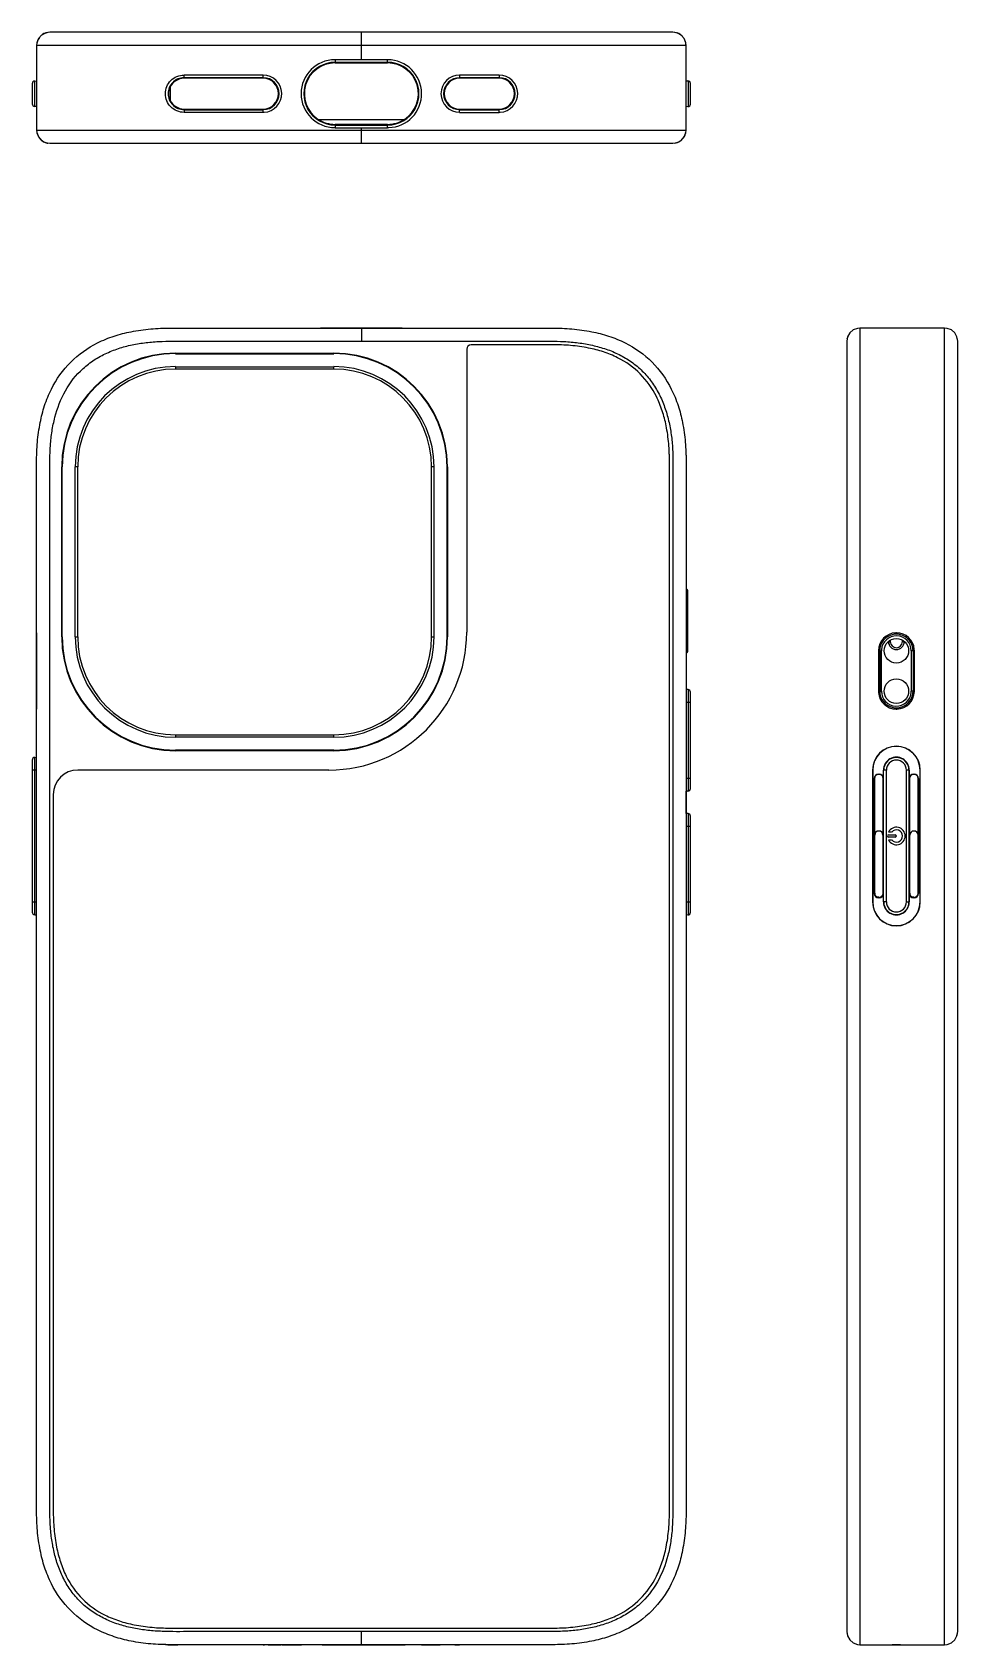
# Model space of a CAD drawing. Header units: millimetres. Extents: x 406 to 511, y 362 to 546.
import ezdxf

# ---------------------------------------------------------------- set-up
doc = ezdxf.new("R2010")
doc.units = ezdxf.units.MM
doc.header["$LTSCALE"] = 65.395
doc.layers.get('0').update_dxf_attribs({"linetype": 'CONTINUOUS'})

msp = doc.modelspace()

# ---------------------------------------------------------------- linework, layer by layer
at = {"color": 7, "linetype": 'Continuous'}
for p, q in [((406.1, 544.22), (406.1, 534.56)), ((480.16, 544.22), (406.1, 544.22)), ((406.42, 545.12), (406.27, 544.91)), ((407.1, 545.63), (406.65, 545.38)), ((406.75, 545.43), (406.7, 545.4)), ((406.94, 545.57), (406.78, 545.46)), ((407.06, 545.61), (406.88, 545.53)), ((407.38, 545.7), (407.03, 545.59)), ((407.6, 545.72), (407.09, 545.63)), ((407.2, 545.67), (407.14, 545.64)), ((407.38, 545.69), (407.2, 545.67)), ((478.66, 545.72), (407.6, 545.72)), ((443.13, 542.59), (443.13, 545.72)), ((478.88, 545.7), (478.66, 545.72)), ((479.07, 545.66), (478.85, 545.71)), ((479.05, 545.65), (478.88, 545.7)), ((479.04, 545.66), (478.88, 545.7)), ((479.06, 545.67), (478.88, 545.69)), ((479.21, 545.6), (479.06, 545.67)), ((479.29, 545.58), (479.14, 545.64)), ((479.3, 545.58), (479.18, 545.61)), ((479.32, 545.57), (479.24, 545.59)), ((479.32, 545.57), (479.29, 545.58)), ((479.31, 545.57), (479.3, 545.58)), ((479.66, 545.33), (479.33, 545.56)), ((479.45, 545.5), (479.38, 545.53)), ((479.46, 545.48), (479.45, 545.5)), ((479.64, 545.35), (479.58, 545.4)), ((479.68, 545.32), (479.58, 545.39)), ((479.68, 545.3), (479.59, 545.38)), ((480.13, 544.51), (479.95, 544.99)), ((480.09, 544.61), (480.03, 544.83)), ((480.09, 544.61), (480.07, 544.67)), ((480.15, 544.38), (480.12, 544.55)), ((480.14, 544.47), (480.12, 544.52)), ((480.14, 544.47), (480.12, 544.51)), ((480.16, 544.22), (480.13, 544.51)), ((480.14, 544.43), (480.13, 544.48)), ((480.14, 544.44), (480.14, 544.47)), ((480.16, 544.27), (480.14, 544.43)), ((480.16, 544.22), (480.15, 544.32)), ((480.16, 534.56), (480.16, 544.22)), ((440.13, 542.59), (440.13, 542.22)), ((446.13, 542.59), (440.13, 542.59)), ((446.13, 542.29), (440.13, 542.29)), ((440.13, 542.22), (446.13, 542.22)), ((446.13, 542.22), (446.13, 542.59)), ((422.91, 540.47), (422.91, 540.84)), ((431.93, 540.84), (422.91, 540.84)), ((431.93, 540.54), (422.91, 540.54)), ((431.93, 540.47), (422.91, 540.47)), ((431.93, 540.47), (431.93, 540.84)), ((458.84, 540.84), (454.33, 540.84)), ((454.33, 540.84), (454.33, 540.47)), ((458.84, 540.54), (454.33, 540.54)), ((458.84, 540.47), (454.33, 540.47)), ((458.84, 540.84), (458.84, 540.47)), ((405.6, 539.86), (405.6, 537.57)), ((405.88, 540.16), (406.1, 540.17)), ((405.88, 537.27), (405.88, 540.16)), ((421.33, 539.46), (421.33, 537.97)), ((480.16, 540.2), (480.38, 540.19)), ((480.38, 540.19), (480.38, 537.24)), ((480.66, 537.54), (480.66, 539.89)), ((406.1, 537.26), (405.88, 537.27)), ((422.91, 536.97), (422.91, 536.59)), ((422.91, 536.97), (431.93, 536.97)), ((422.91, 536.89), (431.93, 536.89)), ((431.93, 536.59), (431.93, 536.97)), ((454.33, 536.97), (458.84, 536.97)), ((454.33, 536.59), (454.33, 536.97)), ((454.33, 536.89), (458.84, 536.89)), ((458.84, 536.59), (458.84, 536.97)), ((480.38, 537.24), (480.16, 537.23)), ((431.93, 536.59), (422.91, 536.59)), ((438.21, 535.79), (448.05, 535.79)), ((440.13, 535.22), (440.13, 534.84)), ((446.13, 535.22), (440.13, 535.22)), ((440.13, 535.14), (446.13, 535.14)), ((440.13, 534.84), (446.13, 534.84)), ((443.13, 533.06), (443.13, 534.84)), ((446.13, 534.84), (446.13, 535.22)), ((454.33, 536.59), (458.84, 536.59)), ((406.1, 534.56), (406.11, 534.47)), ((406.1, 534.56), (480.16, 534.56)), ((406.12, 534.34), (406.12, 534.31)), ((406.12, 534.31), (406.26, 533.91)), ((406.31, 533.79), (406.65, 533.4)), ((406.43, 533.66), (406.55, 533.49)), ((406.6, 533.46), (406.69, 533.37)), ((406.65, 533.4), (407.07, 533.17)), ((406.65, 533.4), (407.09, 533.15)), ((406.69, 533.37), (406.96, 533.21)), ((406.75, 533.35), (406.94, 533.22)), ((406.99, 533.19), (407.31, 533.09)), ((407.09, 533.15), (407.6, 533.06)), ((407.1, 533.15), (407.1, 533.15)), ((407.31, 533.09), (407.38, 533.08)), ((407.6, 533.06), (478.66, 533.06)), ((478.66, 533.06), (479.17, 533.15)), ((478.66, 533.06), (479.04, 533.11)), ((478.66, 533.06), (479.01, 533.1)), ((478.88, 533.08), (479.32, 533.22)), ((479.01, 533.1), (479.1, 533.14)), ((479.04, 533.11), (479.21, 533.18)), ((479.32, 533.21), (479.32, 533.22)), ((479.34, 533.23), (479.58, 533.4)), ((479.35, 533.23), (479.61, 533.42)), ((479.53, 533.35), (479.59, 533.4)), ((479.84, 533.66), (479.99, 533.87)), ((479.86, 533.69), (480.02, 533.92)), ((479.87, 533.7), (479.98, 533.84)), ((479.95, 533.79), (480.13, 534.27)), ((479.98, 533.84), (479.99, 533.88)), ((479.99, 533.87), (480.14, 534.3)), ((480.02, 533.92), (480.14, 534.34)), ((480.13, 534.27), (480.16, 534.56)), ((443.13, 512), (438.46, 512)), ((443.13, 512), (443.13, 510.5)), ((447.8, 512), (443.13, 512)), ((498.57, 511), (498.48, 510.5)), ((498.82, 511.45), (498.57, 511)), ((499.21, 511.79), (498.82, 511.45)), ((499.98, 512), (499.98, 361.93)), ((509.64, 512), (499.98, 512)), ((509.64, 361.93), (509.64, 512)), ((421.93, 509.15), (421.93, 509.08)), ((421.93, 509.15), (439.99, 509.15)), ((439.99, 509.08), (439.99, 509.15)), ((455.14, 509.6), (455.14, 477.33)), ((498.48, 510.51), (498.48, 363.42)), ((498.54, 510.87), (498.5, 510.72)), ((498.52, 510.85), (498.51, 510.77)), ((498.56, 510.94), (498.52, 510.85)), ((511.12, 510.72), (511.07, 510.88)), ((511.12, 510.72), (511.08, 510.88)), ((511.14, 363.42), (511.14, 510.51)), ((421.93, 509.08), (439.99, 509.08)), ((421.93, 507.6), (421.93, 507.33)), ((421.93, 507.6), (439.99, 507.6)), ((439.99, 507.33), (421.93, 507.33)), ((439.99, 507.33), (439.99, 507.6)), ((408.96, 476.8), (408.96, 496.18)), ((409.02, 496.18), (408.96, 496.18)), ((409.02, 476.8), (409.02, 496.18)), ((410.5, 476.8), (410.5, 496.18)), ((410.77, 496.18), (410.5, 496.18)), ((410.77, 496.18), (410.77, 476.8)), ((451.14, 476.8), (451.14, 496.18)), ((451.41, 496.18), (451.14, 496.18)), ((451.41, 496.18), (451.41, 476.8)), ((452.89, 496.18), (452.89, 476.8)), ((452.96, 496.18), (452.89, 496.18)), ((452.96, 496.18), (452.96, 476.8)), ((480.36, 475.22), (480.36, 481.99)), ((480.36, 480.8), (480.16, 480.8)), ((406.1, 477.27), (406.1, 477.25)), ((406.1, 477.25), (406.1, 476.24)), ((406.1, 476.42), (406.1, 469.93)), ((408.96, 476.8), (409.02, 476.8)), ((410.5, 476.8), (410.77, 476.8)), ((451.14, 476.8), (451.41, 476.8)), ((452.89, 476.8), (452.96, 476.8)), ((480.36, 476.41), (480.16, 476.41)), ((503.24, 476.26), (503.24, 476.3)), ((503.24, 476.26), (503.44, 476.26)), ((503.44, 476.42), (503.44, 476.26)), ((504.83, 476.26), (504.83, 476.41)), ((504.83, 476.26), (505.03, 476.26)), ((505.03, 476.3), (505.03, 476.26)), ((502.09, 475.22), (502.09, 470.62)), ((502.09, 475.22), (502.44, 475.22)), ((502.24, 475.22), (502.24, 470.62)), ((502.44, 470.62), (502.44, 475.22)), ((505.84, 475.22), (505.84, 470.62)), ((506.19, 475.22), (505.84, 475.22)), ((506.04, 475.22), (506.04, 470.62)), ((506.19, 470.62), (506.19, 475.22)), ((480.38, 470.8), (480.16, 470.81)), ((480.38, 470.8), (480.38, 459.23)), ((502.09, 470.62), (502.44, 470.62)), ((506.19, 470.62), (505.84, 470.62)), ((406.1, 469.98), (406.1, 468.59)), ((480.66, 469.33), (480.16, 469.33)), ((480.66, 459.53), (480.66, 470.5)), ((406.1, 468.59), (406.1, 468.57)), ((421.93, 465.65), (421.93, 465.37)), ((421.93, 465.65), (439.99, 465.65)), ((439.99, 465.37), (421.93, 465.37)), ((439.99, 465.37), (439.99, 465.65)), ((421.93, 463.89), (421.93, 463.83)), ((439.99, 463.89), (421.93, 463.89)), ((439.99, 463.83), (421.93, 463.83)), ((439.99, 463.83), (439.99, 463.89)), ((405.6, 462.77), (405.6, 445.44)), ((406.1, 461.62), (405.6, 461.62)), ((405.88, 463.07), (406.1, 463.08)), ((405.88, 445.14), (405.88, 463.07)), ((439.44, 461.63), (410.8, 461.63)), ((501.41, 461.62), (501.41, 446.59)), ((501.44, 461.62), (501.41, 461.62)), ((501.44, 461.62), (501.44, 446.59)), ((502.67, 460.67), (502.67, 461.62)), ((502.99, 461.62), (502.67, 461.62)), ((502.69, 446.59), (502.69, 461.62)), ((502.99, 461.62), (502.99, 446.59)), ((505.28, 446.59), (505.28, 461.62)), ((505.6, 461.62), (505.28, 461.62)), ((505.58, 461.62), (505.58, 446.59)), ((505.6, 461.62), (505.6, 460.67)), ((506.84, 446.59), (506.84, 461.62)), ((506.86, 461.62), (506.84, 461.62)), ((506.86, 446.59), (506.86, 461.62)), ((480.16, 460.71), (480.66, 460.71)), ((501.6, 447.54), (501.6, 460.67)), ((501.64, 460.67), (501.6, 460.67)), ((501.64, 460.67), (501.64, 447.54)), ((502.09, 461.15), (502.09, 461.12)), ((502.09, 461.15), (502.19, 461.15)), ((502.19, 461.12), (502.09, 461.12)), ((502.19, 461.12), (502.19, 461.15)), ((502.64, 447.54), (502.64, 460.67)), ((502.67, 460.67), (502.64, 460.67)), ((505.64, 460.67), (505.6, 460.67)), ((505.64, 460.67), (505.64, 447.54)), ((506.09, 461.15), (506.09, 461.12)), ((506.09, 461.15), (506.19, 461.15)), ((506.19, 461.12), (506.09, 461.12)), ((506.19, 461.12), (506.19, 461.15)), ((506.64, 447.54), (506.64, 460.67)), ((506.67, 460.67), (506.64, 460.67)), ((506.67, 460.67), (506.67, 447.54)), ((480.38, 459.23), (480.16, 459.22)), ((480.16, 456.69), (480.16, 459.22)), ((480.38, 456.68), (480.16, 456.69)), ((480.38, 456.68), (480.38, 445.11)), ((480.66, 445.41), (480.66, 456.38)), ((480.66, 455.21), (480.16, 455.21)), ((501.67, 447.59), (501.67, 454.21)), ((502.6, 454.21), (502.6, 447.59)), ((503.6, 454.56), (503.24, 454.56)), ((503.29, 454.26), (503.99, 454.26)), ((505.67, 447.59), (505.67, 454.21)), ((506.6, 454.21), (506.6, 447.59)), ((503.24, 453.66), (503.6, 453.66)), ((503.99, 453.96), (503.29, 453.96)), ((501.6, 447.54), (501.64, 447.54)), ((502.09, 447.09), (502.09, 447.06)), ((502.09, 447.09), (502.19, 447.09)), ((502.19, 447.06), (502.09, 447.06)), ((502.19, 447.06), (502.19, 447.09)), ((502.64, 447.54), (502.67, 447.54)), ((502.67, 446.59), (502.67, 447.54)), ((505.6, 447.54), (505.6, 446.59)), ((505.6, 447.54), (505.64, 447.54)), ((506.09, 447.09), (506.09, 447.06)), ((506.09, 447.09), (506.19, 447.09)), ((506.19, 447.06), (506.09, 447.06)), ((506.19, 447.06), (506.19, 447.09)), ((506.64, 447.54), (506.67, 447.54)), ((405.6, 446.59), (406.1, 446.59)), ((405.88, 445.14), (406.1, 445.13)), ((480.16, 446.59), (480.66, 446.59)), ((480.38, 445.11), (480.16, 445.1)), ((501.41, 446.59), (501.44, 446.59)), ((502.99, 446.59), (502.67, 446.59)), ((505.28, 446.59), (505.6, 446.59)), ((506.84, 446.59), (506.86, 446.59)), ((443.13, 361.93), (443.13, 363.43)), ((498.5, 363.21), (498.55, 363.06)), ((498.52, 363.15), (498.52, 363.11)), ((509.93, 361.96), (510.41, 362.14)), ((510.41, 362.14), (510.8, 362.48)), ((510.8, 362.48), (511.05, 362.93)), ((511.05, 362.93), (511.14, 363.43)), ((511.07, 362.97), (511.12, 363.21)), ((511.08, 363.06), (511.12, 363.21)), ((431.93, 361.93), (428.31, 361.93)), ((431.93, 361.93), (432.08, 361.93)), ((432.52, 361.93), (433.95, 361.93)), ((434.06, 361.93), (436.26, 361.93)), ((436.26, 361.93), (436.29, 361.93)), ((438.65, 361.93), (448.11, 361.93)), ((449.98, 361.93), (450, 361.93)), ((450, 361.93), (452.1, 361.93)), ((453.8, 361.93), (454.33, 361.93)), ((454.19, 361.93), (454.33, 361.93)), ((455.06, 361.93), (454.33, 361.93)), ((459.85, 361.93), (458.84, 361.93)), ((499.98, 361.93), (509.64, 361.93)), ((509.64, 361.93), (509.93, 361.96))]:
    msp.add_line(p, q, dxfattribs=at)
for points in [[(406.65, 545.38), (406.31, 544.99), (406.13, 544.51), (406.1, 544.22)], [(406.43, 545.12), (406.27, 544.92), (406.13, 544.48)], [(406.39, 545.08), (406.24, 544.85), (406.18, 544.64)], [(407.02, 545.59), (406.93, 545.56), (406.78, 545.45)], [(479.95, 544.99), (479.61, 545.38), (479.17, 545.63), (478.66, 545.72)], [(479.8, 545.18), (479.78, 545.22), (479.74, 545.25)], [(406.1, 534.56), (406.13, 534.27), (406.31, 533.79)], [(406.1, 534.56), (406.12, 534.35), (406.12, 534.33)], [(406.6, 533.45), (406.93, 533.22), (407.38, 533.08)], [(479.17, 533.15), (479.61, 533.4), (479.95, 533.79)], [(479.23, 533.19), (479.37, 533.24), (479.4, 533.26)], [(499.98, 512), (499.69, 511.97), (499.21, 511.79)], [(511.14, 510.5), (511.05, 511.01), (510.8, 511.46), (510.41, 511.79), (509.93, 511.97), (509.64, 512)], [(498.48, 363.43), (498.57, 362.93), (498.82, 362.48), (499.21, 362.14), (499.69, 361.96), (499.98, 361.93)]]:
    msp.add_lwpolyline(points, dxfattribs=at)
for centre in [(504.14, 475.22), (504.14, 470.62)]:
    msp.add_circle(centre, 1.4, dxfattribs=at)
for centre, radius, start, end in [((440.13, 538.72), 3.87, 89.9999, 269.9992), ((440.13, 538.72), 3.57, 89.9996, 270.0004), ((440.13, 538.72), 3.5, 90, 236.6903), ((446.13, 538.72), 3.87, 271.8047, 89.999), ((446.13, 538.72), 3.57, 269.9996, 90.0004), ((446.13, 538.72), 3.5, 303.3097, 90), ((422.91, 538.72), 1.82, 89.9962, 180.0145), ((422.91, 538.72), 1.75, 90, 154.8268), ((431.93, 538.72), 2.12, 273.0996, 89.9991), ((431.93, 538.72), 1.82, 270, 90), ((431.93, 538.72), 1.75, 270, 90), ((454.33, 538.72), 2.12, 89.9996, 269.999), ((454.33, 538.72), 1.82, 90, 270), ((454.33, 538.72), 1.75, 90, 270), ((458.84, 538.72), 2.12, 273.0994, 89.9995), ((458.84, 538.72), 1.82, 270, 90), ((458.84, 538.72), 1.75, 270, 90), ((405.9, 539.86), 0.3, 93.015, 179.9833), ((422.91, 538.72), 1.82, 179.9855, 270.004), ((480.36, 539.89), 0.3, 0.0146, 87.0204), ((405.9, 537.57), 0.3, 180.0135, 267.0205), ((422.91, 538.72), 1.75, 205.1729, 270), ((480.36, 537.54), 0.3, 273.0186, 359.982), ((431.93, 538.72), 2.12, 269.9997, 273.0977), ((446.13, 538.72), 3.87, 269.9999, 271.8036), ((458.84, 538.72), 2.12, 269.9989, 273.0973), ((421.93, 496.18), 12.97, 90, 180), ((439.99, 496.18), 12.97, 0, 90), ((455.64, 509.6), 0.5, 90.0001, 180), ((421.93, 496.18), 12.91, 90, 180), ((421.93, 496.18), 11.43, 90, 180), ((421.93, 496.18), 11.15, 90, 180), ((439.99, 496.18), 12.91, 0, 90), ((439.99, 496.18), 11.43, 0, 90), ((439.99, 496.18), 11.15, 0, 90), ((480.06, 481.99), 0.3, 359.9977, 70.54), ((421.93, 476.8), 12.97, 180, 270), ((421.93, 476.8), 12.91, 180, 270), ((421.93, 476.8), 11.43, 180, 270), ((421.93, 476.8), 11.15, 180, 270), ((439.44, 477.33), 15.7, 270, 360), ((439.99, 476.8), 12.97, 270, 360), ((439.99, 476.8), 12.91, 270, 360), ((439.99, 476.8), 11.43, 270, 360), ((439.99, 476.8), 11.15, 270, 360), ((504.14, 475.22), 2.05, 91.9917, 179.3517), ((504.14, 475.22), 1.9, 359.999, 180.0011), ((504.14, 475.22), 1.7, 0.0017, 176.3933), ((504.14, 476.26), 0.9, 180.0004, 359.9996), ((504.14, 476.26), 0.892, 180, 360), ((504.14, 476.26), 0.692, 180, 360), ((504.14, 475.23), 2.04, 89.5262, 91.9856), ((504.14, 475.22), 2.05, 4.6197, 89.5357), ((480.06, 475.22), 0.3, 289.4618, 0.0028), ((504.11, 475.22), 2.02, 179.3391, 179.9909), ((504.14, 475.22), 1.7, 176.3961, 180.0002), ((504.17, 475.22), 2.02, 3.9787, 4.6302), ((504.13, 475.22), 2.05, 2.6503, 3.9731), ((504.14, 475.22), 2.05, 359.9984, 2.6482), ((480.36, 470.5), 0.3, 359.9984, 87.0058), ((504.14, 470.62), 2.05, 179.9982, 182.6384), ((504.14, 470.62), 2.05, 182.64, 183.9585), ((504.14, 470.62), 1.9, 179.9986, 0.0014), ((504.14, 470.62), 1.7, 180.0017, 356.3933), ((504.14, 470.62), 2.05, 271.9853, 359.3519), ((504.14, 470.62), 1.7, 356.3961, 0.0002), ((504.17, 470.62), 2.02, 359.3485, 0.0012), ((504.1, 470.62), 2.02, 183.9579, 184.6099), ((504.14, 470.62), 2.05, 184.6048, 269.5348), ((504.14, 470.61), 2.04, 269.5251, 271.9785), ((504.14, 461.62), 2.72, 0.0006, 179.9994), ((504.14, 461.62), 2.7, 0.0025, 179.9978), ((405.9, 462.77), 0.3, 92.993, 180.0024), ((410.8, 458.83), 2.8, 90, 180), ((504.14, 461.62), 1.47, 359.9986, 180.001), ((504.14, 461.62), 1.44, 0, 180), ((504.14, 461.62), 1.14, 89.9976, 179.9979), ((504.14, 461.62), 1.14, 359.9618, 90.0097), ((480.36, 459.53), 0.3, 272.9928, 0.0025), ((502.09, 460.67), 0.481, 90.0029, 179.9974), ((502.09, 460.67), 0.45, 90.0031, 179.9975), ((502.19, 460.67), 0.481, 359.9976, 89.9971), ((502.19, 460.67), 0.45, 359.9994, 89.9962), ((506.09, 460.67), 0.481, 90.0037, 180.0016), ((506.09, 460.67), 0.45, 90.003, 180.0006), ((506.19, 460.67), 0.481, 0.0027, 89.9966), ((506.19, 460.67), 0.45, 0.0024, 89.9973), ((480.36, 456.38), 0.3, 359.9984, 87.0058), ((502.14, 454.21), 0.469, 0.0046, 179.9953), ((503.29, 454.11), 0.15, 90, 270), ((504.14, 454.11), 1, 206.7437, 153.2283), ((504.14, 454.11), 0.7, 220.0052, 139.9948), ((503.99, 454.11), 0.15, 270, 90), ((506.14, 454.21), 0.469, 0.0022, 179.9961), ((502.09, 447.54), 0.481, 180.0027, 269.9966), ((502.09, 447.54), 0.45, 180.0025, 269.9973), ((502.13, 447.59), 0.464, 180.0129, 185.2951), ((502.14, 447.59), 0.474, 185.308, 202.3973), ((502.14, 447.58), 0.463, 270.0121, 275.2955), ((502.13, 447.59), 0.474, 275.3088, 292.3986), ((502.19, 447.54), 0.481, 270.0037, 0.0022), ((502.19, 447.54), 0.45, 270.003, 0.0005), ((506.09, 447.54), 0.481, 179.9976, 269.9971), ((506.09, 447.54), 0.45, 179.9995, 269.9962), ((506.13, 447.59), 0.463, 180.0129, 185.2962), ((506.14, 447.59), 0.474, 185.3095, 202.3996), ((506.14, 447.58), 0.463, 270.0137, 275.2966), ((506.13, 447.59), 0.474, 275.3098, 292.3994), ((506.19, 447.54), 0.481, 270.0029, 359.9973), ((506.19, 447.54), 0.45, 270.0032, 359.9975), ((405.9, 445.44), 0.3, 179.9985, 267.0054), ((480.36, 445.41), 0.3, 272.9942, 0.0017), ((504.14, 446.59), 2.72, 180.0006, 359.9993), ((504.14, 446.59), 2.7, 180.0026, 359.9971), ((504.14, 446.59), 1.47, 179.9989, 0.001), ((504.14, 446.59), 1.44, 180, 360), ((504.14, 446.59), 1.14, 179.962, 270.0089), ((504.14, 446.59), 1.14, 269.9963, 0.0042)]:
    msp.add_arc(centre, radius, start, end, dxfattribs=at)
for points, knots in [([(422.91, 536.59), (422.64, 536.59), (422.08, 536.7), (421.37, 537.18), (420.9, 537.88), (420.73, 538.72), (420.9, 539.55), (421.37, 540.26), (422.08, 540.73), (422.64, 540.84), (422.91, 540.84)], [0, 0, 0, 0, 0.125014, 0.249996, 0.375009, 0.499998, 0.624996, 0.750016, 0.875004, 1, 1, 1, 1]), ([(438.21, 535.79), (438.49, 535.61), (439.11, 535.32), (439.79, 535.22), (440.13, 535.22)], [0, 0, 0, 0, 0.499781, 1, 1, 1, 1]), ([(446.13, 535.22), (446.47, 535.22), (447.15, 535.32), (447.77, 535.61), (448.05, 535.79)], [0, 0, 0, 0, 0.500219, 1, 1, 1, 1]), ([(443.13, 361.93), (441.31, 361.93), (437.68, 361.93), (433.14, 361.93), (429.5, 361.93), (426.78, 361.93), (424.51, 361.93), (422.69, 361.93), (421.41, 361.93), (420.22, 361.95), (418.73, 362.04), (416.95, 362.28), (414.91, 362.81), (412.49, 363.78), (409.83, 365.66), (407.95, 368.32), (406.97, 370.74), (406.55, 372.41), (406.31, 373.81), (406.18, 374.93), (406.13, 375.87), (406.1, 376.61), (406.1, 377.6), (406.1, 379.03), (406.1, 381.52), (406.1, 384.64), (406.1, 388.37), (406.1, 393.36), (406.1, 399.59), (406.1, 409.56), (406.1, 422.02), (406.1, 436.97), (406.1, 451.92), (406.1, 464.38), (406.1, 474.35), (406.1, 480.58), (406.1, 485.56), (406.1, 489.3), (406.1, 492.41), (406.1, 494.91), (406.1, 496.34), (406.1, 497.33), (406.13, 498.07), (406.18, 499), (406.31, 500.12), (406.55, 501.52), (406.97, 503.19), (407.95, 505.61), (409.83, 508.28), (412.49, 510.15), (414.91, 511.13), (416.95, 511.65), (418.73, 511.89), (420.22, 511.99), (421.41, 512.01), (422.69, 512), (424.51, 512), (426.78, 512), (429.5, 512), (433.14, 512), (437.68, 512), (441.31, 512), (443.13, 512)], [0, 0, 0, 0, 0.025699, 0.051398, 0.064248, 0.077097, 0.089952, 0.096359, 0.102843, 0.107981, 0.113244, 0.123871, 0.133201, 0.142736, 0.160398, 0.17806, 0.187595, 0.196925, 0.202267, 0.207561, 0.212803, 0.21542, 0.217972, 0.226825, 0.235625, 0.253254, 0.270878, 0.288503, 0.323752, 0.359002, 0.429501, 0.5, 0.570499, 0.640998, 0.676248, 0.711497, 0.729122, 0.746746, 0.764375, 0.773175, 0.782028, 0.78458, 0.787197, 0.792439, 0.797733, 0.803075, 0.812405, 0.82194, 0.839602, 0.857264, 0.866799, 0.876129, 0.886756, 0.892019, 0.897157, 0.903641, 0.910048, 0.922903, 0.935752, 0.948602, 0.974301, 1, 1, 1, 1]), ([(443.13, 512), (444.95, 512), (448.58, 512), (453.12, 512), (456.76, 512), (459.48, 512), (461.75, 512), (463.57, 512), (464.85, 512.01), (466.04, 511.99), (467.53, 511.89), (469.31, 511.65), (471.35, 511.13), (473.77, 510.15), (476.43, 508.28), (478.31, 505.61), (479.29, 503.19), (479.72, 501.52), (479.95, 500.12), (480.08, 499), (480.13, 498.07), (480.16, 497.33), (480.16, 496.34), (480.16, 494.91), (480.16, 492.41), (480.16, 489.3), (480.16, 485.56), (480.16, 480.58), (480.16, 474.35), (480.16, 464.38), (480.16, 451.92), (480.16, 436.97), (480.16, 422.02), (480.16, 409.56), (480.16, 399.59), (480.16, 393.36), (480.16, 388.37), (480.16, 384.64), (480.16, 381.52), (480.16, 379.03), (480.16, 377.6), (480.16, 376.61), (480.13, 375.87), (480.08, 374.93), (479.95, 373.81), (479.72, 372.41), (479.29, 370.74), (478.31, 368.32), (476.43, 365.66), (473.77, 363.78), (471.35, 362.81), (469.31, 362.28), (467.53, 362.04), (466.04, 361.95), (464.85, 361.93), (463.57, 361.93), (461.75, 361.93), (459.48, 361.93), (456.76, 361.93), (453.12, 361.93), (448.58, 361.93), (444.95, 361.93), (443.13, 361.93)], [0, 0, 0, 0, 0.025699, 0.051398, 0.064248, 0.077097, 0.089952, 0.096359, 0.102843, 0.107981, 0.113244, 0.123871, 0.133201, 0.142736, 0.160398, 0.17806, 0.187595, 0.196925, 0.202267, 0.207561, 0.212803, 0.21542, 0.217972, 0.226825, 0.235625, 0.253254, 0.270878, 0.288503, 0.323752, 0.359002, 0.429501, 0.5, 0.570499, 0.640998, 0.676248, 0.711497, 0.729122, 0.746746, 0.764375, 0.773175, 0.782028, 0.78458, 0.787197, 0.792439, 0.797733, 0.803075, 0.812405, 0.82194, 0.839602, 0.857264, 0.866799, 0.876129, 0.886756, 0.892019, 0.897157, 0.903641, 0.910048, 0.922903, 0.935752, 0.948602, 0.974301, 1, 1, 1, 1]), ([(443.13, 363.43), (440.97, 363.43), (437.72, 363.44), (433.39, 363.43), (430.69, 363.44), (428.52, 363.43), (426.9, 363.44), (425.28, 363.44), (423.66, 363.43), (422.03, 363.41), (420.41, 363.44), (418.79, 363.54), (417.18, 363.78), (415.87, 364.11), (414.84, 364.46), (414.09, 364.78), (413.37, 365.14), (412.43, 365.69), (411.57, 366.35), (410.8, 367.11), (410.27, 367.73), (409.8, 368.39), (409.23, 369.31), (408.66, 370.54), (408.16, 372.09), (407.84, 373.68), (407.64, 375.3), (407.61, 376.92), (407.6, 378.54), (407.6, 380.16), (407.6, 382.33), (407.6, 385.03), (407.6, 388.28), (407.6, 392.61), (407.6, 398.02), (407.6, 404.51), (407.6, 411), (407.6, 417.49), (407.6, 426.15), (407.6, 436.97), (407.6, 447.79), (407.6, 456.44), (407.6, 462.93), (407.6, 469.43), (407.6, 475.92), (407.6, 482.41), (407.6, 487.82), (407.6, 491.61), (407.6, 493.77), (407.6, 495.39), (407.61, 497.02), (407.65, 498.64), (407.83, 500.25), (408.27, 502.37), (409.23, 504.92), (410.76, 506.88), (412.01, 507.91), (412.89, 508.54), (414.09, 509.18), (415.6, 509.77), (417.18, 510.15), (418.79, 510.4), (420.95, 510.53), (423.11, 510.52), (425.28, 510.49), (426.9, 510.5), (428.52, 510.5), (430.69, 510.5), (433.39, 510.51), (437.72, 510.5), (440.97, 510.5), (443.13, 510.5)], [0, 0, 0, 0, 0.031253, 0.046879, 0.062506, 0.070319, 0.078132, 0.085945, 0.093759, 0.101572, 0.109385, 0.117198, 0.125011, 0.132824, 0.136731, 0.140638, 0.144548, 0.148455, 0.156265, 0.160174, 0.16408, 0.16799, 0.171899, 0.179708, 0.187522, 0.195334, 0.203147, 0.21096, 0.218774, 0.226587, 0.2344, 0.250027, 0.265653, 0.281279, 0.312532, 0.343785, 0.375038, 0.406291, 0.437544, 0.500049, 0.562555, 0.593808, 0.625061, 0.656314, 0.687567, 0.718819, 0.750072, 0.765699, 0.773512, 0.781325, 0.789138, 0.796952, 0.804765, 0.812578, 0.82817, 0.843739, 0.84765, 0.851557, 0.859368, 0.867178, 0.87499, 0.882804, 0.890616, 0.906241, 0.914055, 0.921868, 0.929681, 0.937494, 0.953121, 0.968747, 1, 1, 1, 1]), ([(443.13, 510.5), (445.29, 510.5), (448.54, 510.5), (452.87, 510.51), (455.57, 510.5), (457.74, 510.5), (459.36, 510.5), (460.98, 510.49), (462.61, 510.5), (464.23, 510.52), (465.85, 510.5), (467.47, 510.4), (469.08, 510.15), (470.39, 509.82), (471.42, 509.48), (472.17, 509.16), (472.89, 508.79), (473.83, 508.25), (474.69, 507.58), (475.46, 506.82), (475.99, 506.21), (476.46, 505.54), (477.03, 504.62), (477.61, 503.39), (478.1, 501.85), (478.43, 500.25), (478.62, 498.64), (478.65, 497.01), (478.66, 495.39), (478.67, 493.77), (478.66, 491.61), (478.66, 488.9), (478.66, 485.65), (478.66, 481.33), (478.66, 475.92), (478.66, 469.43), (478.66, 462.93), (478.66, 456.44), (478.66, 447.79), (478.66, 436.97), (478.66, 426.15), (478.66, 417.49), (478.66, 411), (478.66, 404.51), (478.66, 398.02), (478.66, 391.53), (478.66, 386.12), (478.66, 382.33), (478.67, 380.16), (478.66, 378.54), (478.65, 376.92), (478.61, 375.3), (478.43, 373.68), (478, 371.56), (477.03, 369.01), (475.5, 367.06), (474.25, 366.02), (473.37, 365.39), (472.17, 364.76), (470.66, 364.17), (469.08, 363.79), (467.47, 363.53), (465.31, 363.41), (463.15, 363.42), (460.98, 363.44), (459.36, 363.44), (457.74, 363.43), (455.57, 363.44), (452.87, 363.43), (448.54, 363.44), (445.29, 363.43), (443.13, 363.43)], [0, 0, 0, 0, 0.031253, 0.046879, 0.062506, 0.070319, 0.078132, 0.085945, 0.093759, 0.101572, 0.109385, 0.117198, 0.125011, 0.132824, 0.136731, 0.140638, 0.144548, 0.148455, 0.156265, 0.160174, 0.16408, 0.16799, 0.171899, 0.179708, 0.187522, 0.195334, 0.203147, 0.21096, 0.218774, 0.226587, 0.2344, 0.250027, 0.265653, 0.281279, 0.312532, 0.343785, 0.375038, 0.406291, 0.437544, 0.500049, 0.562555, 0.593808, 0.625061, 0.656314, 0.687567, 0.718819, 0.750072, 0.765699, 0.773512, 0.781325, 0.789138, 0.796952, 0.804765, 0.812578, 0.82817, 0.843739, 0.84765, 0.851557, 0.859368, 0.867178, 0.87499, 0.882804, 0.890616, 0.906241, 0.914055, 0.921868, 0.929681, 0.937494, 0.953121, 0.968747, 1, 1, 1, 1]), ([(443.13, 363.83), (444.95, 363.83), (448.58, 363.83), (453.12, 363.83), (456.76, 363.83), (459.48, 363.83), (461.75, 363.83), (463.58, 363.83), (464.85, 363.83), (465.98, 363.84), (467.34, 363.93), (468.96, 364.15), (470.76, 364.62), (472.84, 365.46), (475.06, 367.03), (476.63, 369.25), (477.47, 371.33), (477.86, 372.81), (478.07, 374.08), (478.18, 375.1), (478.24, 375.96), (478.26, 376.64), (478.26, 377.58), (478.26, 379.03), (478.26, 381.52), (478.26, 384.63), (478.26, 388.37), (478.26, 393.36), (478.26, 399.59), (478.26, 409.56), (478.26, 422.02), (478.26, 436.97), (478.26, 451.92), (478.26, 464.38), (478.26, 474.35), (478.26, 480.58), (478.26, 485.56), (478.26, 489.3), (478.26, 492.41), (478.26, 494.91), (478.26, 496.35), (478.26, 497.3), (478.24, 497.97), (478.18, 498.84), (478.07, 499.86), (477.86, 501.12), (477.47, 502.6), (476.63, 504.68), (475.06, 506.91), (472.84, 508.47), (470.76, 509.32), (468.96, 509.78), (467.34, 510), (465.98, 510.09), (464.85, 510.11), (463.58, 510.1), (461.75, 510.1), (459.48, 510.1), (457.29, 510.1), (456.01, 510.1), (455.64, 510.1)], [0, 0, 0, 0, 0.02731, 0.05462, 0.068275, 0.081929, 0.09559, 0.102399, 0.109289, 0.114749, 0.120342, 0.131634, 0.14155, 0.151683, 0.170451, 0.18922, 0.199353, 0.209267, 0.214945, 0.220571, 0.226141, 0.228922, 0.231633, 0.241041, 0.250393, 0.269127, 0.287855, 0.306585, 0.344044, 0.381503, 0.45642, 0.531338, 0.606256, 0.681173, 0.718632, 0.756091, 0.774821, 0.793549, 0.812282, 0.821635, 0.831042, 0.833754, 0.836535, 0.842105, 0.847731, 0.853409, 0.863323, 0.873456, 0.892225, 0.910993, 0.921126, 0.931042, 0.942334, 0.947927, 0.953387, 0.960277, 0.967086, 0.980747, 0.994401, 1, 1, 1, 1]), ([(408, 458.83), (408, 456.52), (408, 449.24), (408, 436.97), (408, 422.02), (408, 409.56), (408, 399.59), (408, 393.36), (408, 388.37), (408, 384.63), (408, 381.52), (408, 379.03), (408, 377.58), (408, 376.64), (408.03, 375.96), (408.08, 375.1), (408.19, 374.08), (408.41, 372.81), (408.79, 371.33), (409.63, 369.25), (411.2, 367.03), (413.42, 365.46), (415.5, 364.62), (417.3, 364.15), (418.92, 363.93), (420.29, 363.84), (421.41, 363.83), (422.68, 363.83), (424.51, 363.83), (426.78, 363.83), (429.51, 363.83), (433.14, 363.83), (437.68, 363.83), (441.31, 363.83), (443.13, 363.83)], [0, 0, 0, 0, 0.054, 0.170901, 0.287802, 0.404704, 0.463155, 0.521605, 0.550831, 0.580055, 0.609286, 0.62388, 0.63856, 0.642791, 0.64713, 0.655822, 0.664601, 0.67346, 0.68893, 0.704742, 0.734028, 0.763315, 0.779126, 0.794598, 0.812219, 0.820946, 0.829466, 0.840217, 0.850842, 0.872159, 0.893463, 0.914771, 0.957386, 1, 1, 1, 1]), ([(420.78, 361.94), (420.96, 361.94), (421.43, 361.93), (421.9, 361.93), (422.19, 361.93)], [0, 0, 0, 0, 0.378143, 1, 1, 1, 1]), ([(421.2, 361.93), (421.11, 361.93), (421.01, 361.93), (420.78, 361.94), (420.78, 361.94)], [0, 0, 0, 0, 0.748842, 1, 1, 1, 1]), ([(422.81, 361.93), (422.62, 361.93), (422.31, 361.93), (422.01, 361.93), (421.88, 361.93)], [0, 0, 0, 0, 0.587148, 1, 1, 1, 1]), ([(424.54, 361.93), (424.37, 361.93), (423.83, 361.93), (423.29, 361.93), (422.91, 361.93)], [0, 0, 0, 0, 0.29721, 1, 1, 1, 1]), ([(502.01, 361.93), (502.01, 361.93), (502.02, 361.93), (502.03, 361.93), (502.06, 361.93), (502.1, 361.93), (502.19, 361.93), (502.26, 361.93), (502.3, 361.93)], [0, 0, 0, 0, 0.016373, 0.0646, 0.144336, 0.255228, 0.568895, 1, 1, 1, 1]), ([(502.3, 361.93), (502.91, 361.93), (504.14, 361.95), (505.36, 361.93), (505.97, 361.93)], [0, 0, 0, 0, 0.499976, 1, 1, 1, 1]), ([(505.97, 361.93), (506.01, 361.93), (506.09, 361.93), (506.17, 361.93), (506.22, 361.93), (506.24, 361.93), (506.26, 361.93), (506.26, 361.93)], [0, 0, 0, 0, 0.431079, 0.744704, 0.85555, 0.935253, 1, 1, 1, 1])]:
    msp.add_open_spline(points, degree=3, knots=knots, dxfattribs=at)
for points in [[(421.16, 538.72), (421.16, 538.97), (421.22, 539.23), (421.33, 539.46)], [(421.33, 537.97), (421.22, 538.2), (421.16, 538.46), (421.16, 538.72)], [(501.96, 447.15), (501.85, 447.2), (501.75, 447.3), (501.7, 447.41)], [(502.14, 447.12), (502.08, 447.12), (502.01, 447.13), (501.96, 447.15)], [(502.57, 447.41), (502.52, 447.3), (502.43, 447.2), (502.32, 447.15)], [(502.6, 447.59), (502.6, 447.53), (502.59, 447.46), (502.57, 447.41)], [(505.96, 447.15), (505.85, 447.2), (505.75, 447.3), (505.7, 447.41)], [(506.14, 447.12), (506.08, 447.12), (506.01, 447.13), (505.96, 447.15)], [(506.57, 447.41), (506.52, 447.3), (506.43, 447.2), (506.32, 447.15)], [(506.6, 447.59), (506.6, 447.53), (506.59, 447.46), (506.57, 447.41)]]:
    msp.add_open_spline(points, degree=3, dxfattribs=at)

doc.saveas('drawing.dxf')
